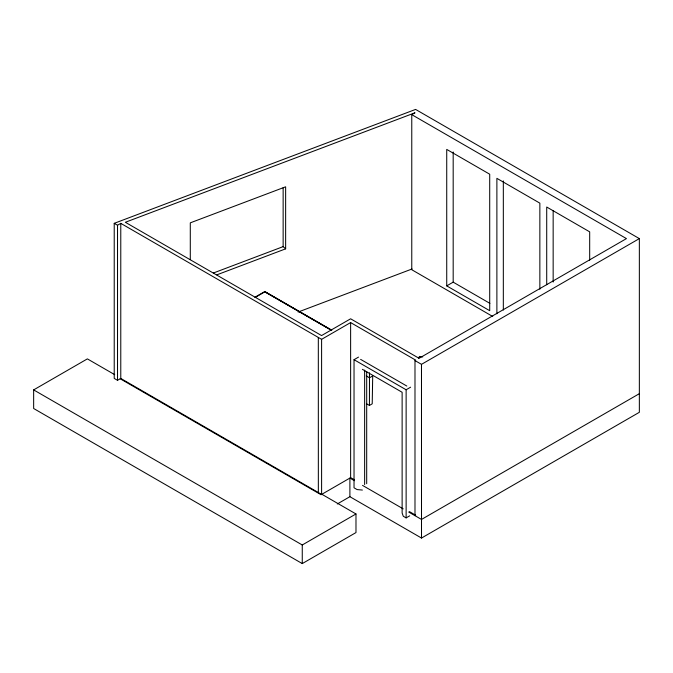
<?xml version="1.0" encoding="UTF-8"?>
<svg xmlns="http://www.w3.org/2000/svg" width="673" height="673" viewBox="0 0 673 673"><rect width="100%" height="100%" fill="white"/><g stroke="black" fill="none" stroke-linecap="round" stroke-linejoin="round"><path stroke-width="1.01" d="M366.81 403.926L369.427 405.432L369.485 372.834M418.606 358.28L419.464 356.429L422.728 356.934M120.778 378.445L117.523 380.321L114.225 378.419L114.225 223.335L117.523 225.236L120.778 223.36L321.601 339.335L321.601 494.419L120.778 378.445L120.778 223.36M411.767 114.646L414.989 112.786L125.346 222.275L321.568 335.566L350.625 318.792L419.069 358.305L626.454 238.604L411.767 114.646L411.767 269.73L492.729 316.478M322.291 494.512L355.983 513.962L355.983 532.57L302.261 563.587L33.65 408.503L33.65 389.894L87.372 358.877L114.688 374.651M254.815 297.315L264.8 291.552L331.789 330.233M255.858 297.029L264.8 291.863L330.889 330.022M318.321 337.442L318.346 492.51M321.601 339.335L350.625 322.577L415.721 360.164L414.989 360.585L414.989 515.669L415.721 515.249L409.495 511.657M446.729 285.882L489.708 310.69L489.708 174.214L446.729 149.406L446.729 285.882L453.181 282.155L489.885 303.355M362.394 490.053L357.094 489.574L354.032 487.807L354.032 359.693L358.507 357.111M414.989 360.585L421.491 364.345L639.35 238.604L639.35 412.297L421.508 538.047L349.893 496.699L337.282 503.976M369.427 405.432L372.219 403.825L372.707 375.938L369.485 377.797L366.263 375.938M354.032 359.693L406.13 389.776L410.606 387.185M354.259 479.765L350.625 477.662L321.063 494.731L120.206 378.773M33.65 389.894L302.261 544.979L355.983 513.962M362.394 369.334L402.126 392.275L402.126 512.986L403.278 516.241L406.13 517.89L409.714 515.821M639.35 393.68L421.508 519.438L408.662 512.018M114.225 223.335L415.586 109.413L639.35 238.604M117.523 225.236L117.523 380.321M213.349 273.019L283.14 246.638L285.638 248.842L216.832 274.853M298.147 312.036L412.044 268.981M331.15 329.921L264.741 291.586L264.741 292.519M360.627 359.374L406.829 386.05M354.41 480.699L349.893 478.091L349.893 496.699M362.545 485.393L403.236 508.881M589.683 260.19L589.683 231.849L546.712 207.032L546.712 284.721M553.156 210.657L553.156 282.046M539.855 289.239L539.855 203.153L496.884 178.345L496.884 313.769M503.328 180.919L503.328 310.043M453.181 151.98L453.181 282.155M421.491 364.345L421.508 538.047M406.13 389.776L406.13 517.89M366.692 371.622L366.692 483.702M364.64 370.142L364.64 484.56M350.625 322.577L350.625 477.662M302.261 544.979L302.261 563.587M285.638 248.842L285.638 186.808L190.291 222.847L190.291 259.652M283.14 187.759L283.14 246.638"/></g></svg>
